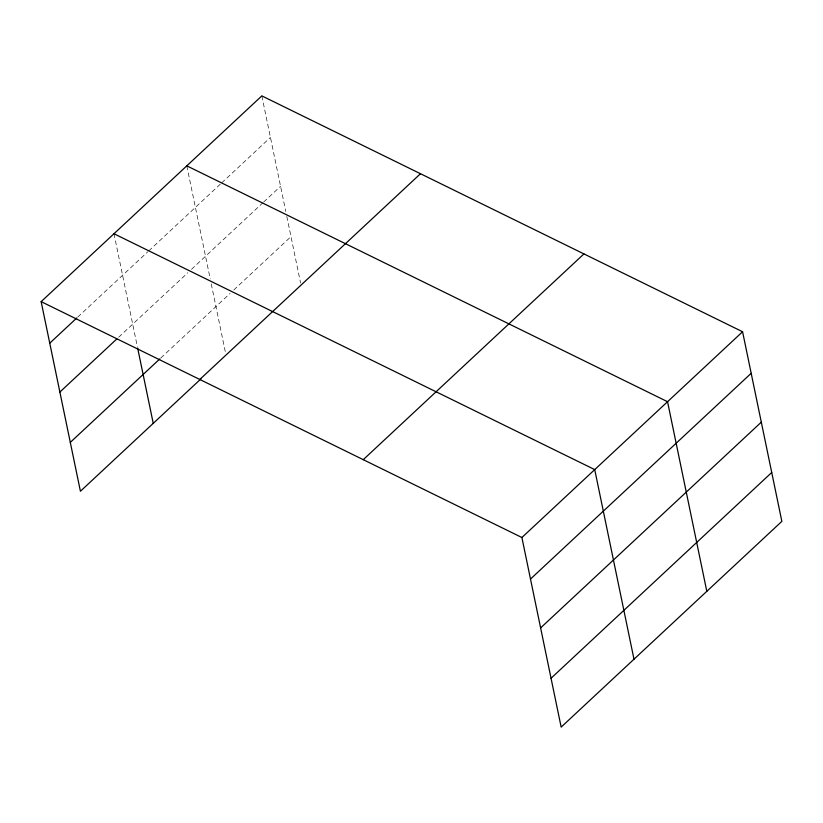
<?xml version="1.0" encoding="UTF-8"?>
<svg xmlns="http://www.w3.org/2000/svg" width="823" height="823" viewBox="0 0 823 823"><rect width="100%" height="100%" fill="white"/><g stroke="black" fill="none" stroke-linecap="round" stroke-linejoin="round"><path stroke-width="0.62" stroke-dasharray="4.12 3.09" d="M77.763 317.071L147.79 251.776M148.726 250.912L220.729 183.776M221.665 182.901L270.438 137.431M118.697 337.204L187.788 272.783M191.522 269.306L262.743 202.9M263.679 202.026L280.561 186.286M160.866 357.954L230.018 293.472M233.773 289.974L290.982 236.633M261.837 95.89L285.776 211.46M286.816 216.49L300.58 282.989M186.8 165.845L210.215 278.904M211.264 283.935L225.286 351.688M113.975 233.742L137.39 346.802"/><path stroke-width="1.23" d="M41.15 301.64L261.837 95.89L742.583 331.751L781.85 521.36L561.163 727.11L521.895 537.512L41.15 301.64L80.417 491.249L200.863 378.95M49.75 343.181L76.827 317.935M59.873 392.046L116.825 338.942M70.294 442.393L159.929 358.818M199.794 379.475L420.481 173.725M363.252 459.676L583.939 253.916M521.895 537.512L742.583 331.751M530.496 579.042L751.183 373.292M540.618 627.908L761.306 422.148M551.04 678.255L771.727 472.495M186.8 165.845L667.546 401.706L706.813 591.315M113.975 233.742L594.72 469.604L633.988 659.213M137.647 348.057L153.243 423.351"/></g></svg>
